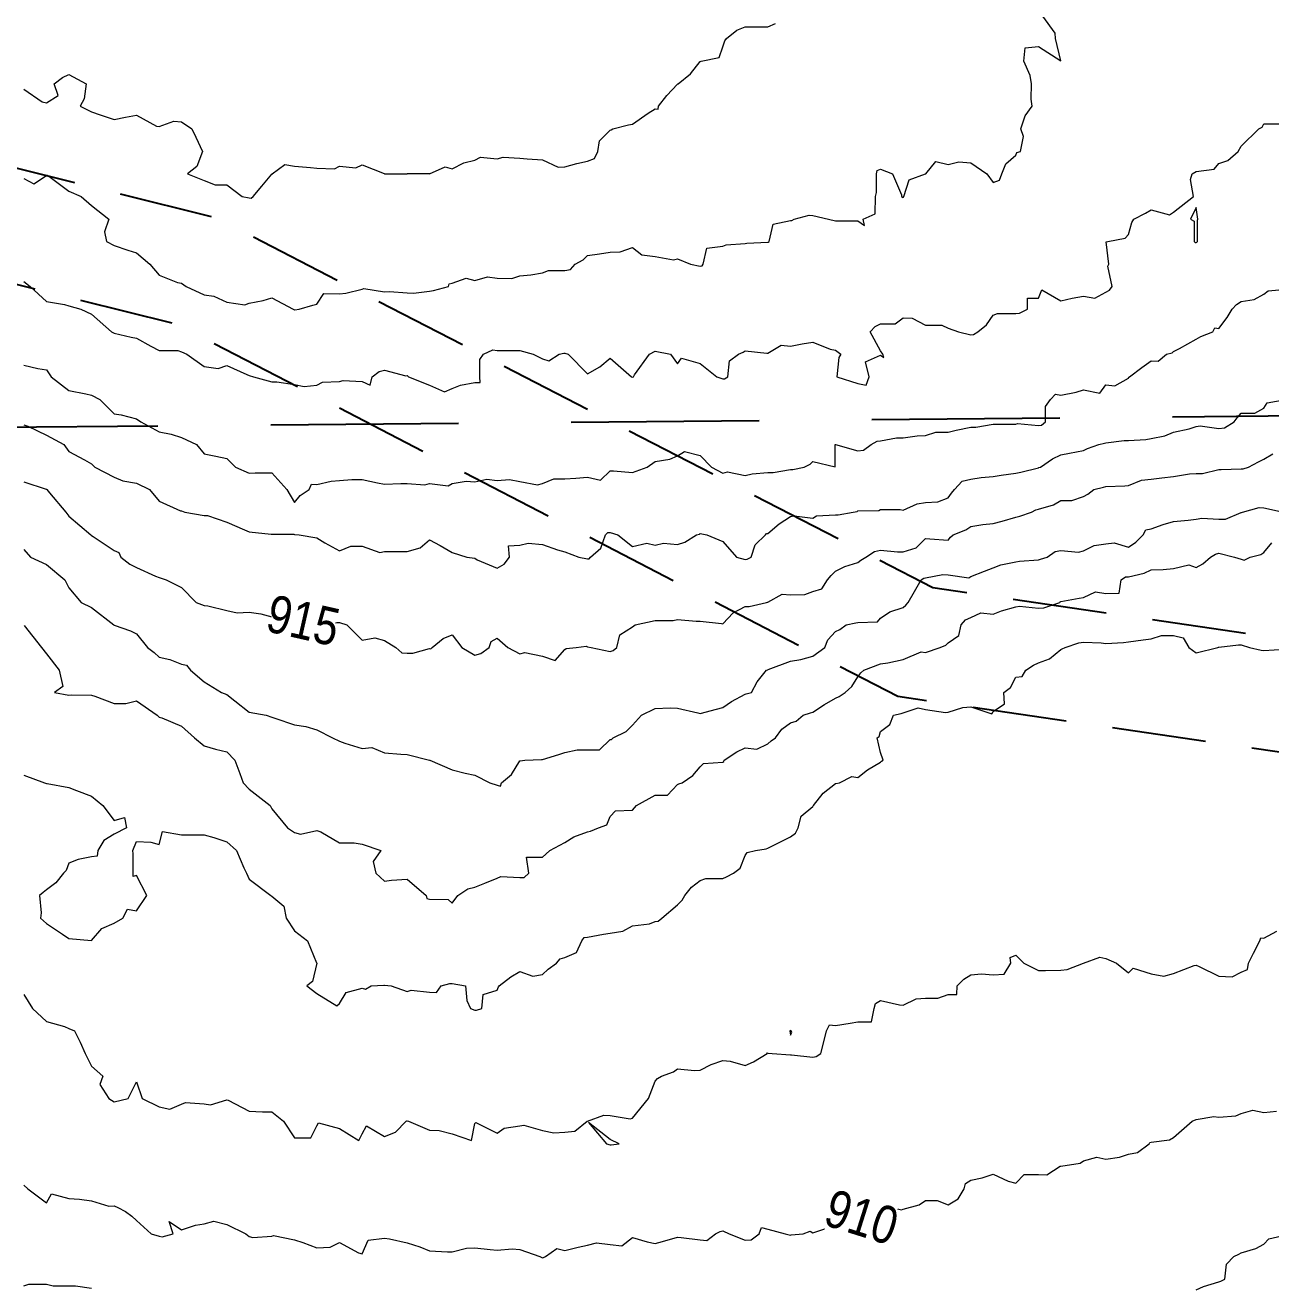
# Model space of a CAD drawing. Extents: x 537850 to 541798, y 6045627 to 6050132.
# Drawn here: x 539996.5 to 540162.2, y 6047081 to 6047248.8 of the extents above; entities that cross this region are included whole.
import ezdxf

# ---------------------------------------------------------------- set-up
doc = ezdxf.new("R2010")
doc.units = 0
doc.header["$LTSCALE"] = 5
for name, pattern in [('DASHED2', [9.525, 6.35, -3.175]), ('foc-ACCESSROAD', [3.75, 2.5, -1.25]), ('foc-LSD', [8, 5, -3])]:
    doc.linetypes.add(name, pattern=pattern)
doc.layers.add('Contour_Line_Intermediate', color=7, linetype='DASHED2', true_color=0xd9d9d9)
doc.layers.add('Contour_Line_Major', color=7, linetype='Continuous', true_color=0x6b6b6b)
doc.layers.add('F-AR', color=190, linetype='foc-ACCESSROAD')
doc.layers.add('L-SECTION-LSD', color=7, linetype='foc-LSD')
doc.styles.get("Standard").update_dxf_attribs({"font": 'ARIALN.TTF'})

msp = doc.modelspace()

# ---------------------------------------------------------------- linework, layer by layer
at = {"layer": 'Contour_Line_Intermediate', "linetype": 'Continuous', "lineweight": 13, "flags": 128}
for points, elevation in [([(539996.325, 6047228.411), (539997.646, 6047227.69), (539999.325, 6047228.81), (539999.476, 6047228.86), (540002.325, 6047226.723), (540003.962, 6047226.011), (540005.325, 6047224.788), (540007.623, 6047223.011), (540007.049, 6047221.288), (540007.304, 6047220.011), (540008.325, 6047219.501), (540010.169, 6047218.855), (540011.325, 6047218.525), (540013.096, 6047217.012), (540014.325, 6047215.549), (540016.754, 6047214.582), (540017.324, 6047214.479), (540017.934, 6047214.012), (540020.324, 6047212.944), (540021.592, 6047212.744), (540023.324, 6047211.935), (540025.72, 6047211.616), (540026.324, 6047211.839), (540028.172, 6047212.164), (540029.324, 6047212.526), (540032.183, 6047211.012), (540032.324, 6047210.945), (540032.387, 6047210.949), (540032.955, 6047211.012), (540034.797, 6047211.539), (540035.324, 6047211.689), (540036.239, 6047213.096), (540038.323, 6047213.068), (540039.172, 6047213.163), (540041.323, 6047213.7), (540041.562, 6047213.773), (540044.323, 6047213.319), (540044.964, 6047213.37), (540047.323, 6047213.208), (540048.186, 6047213.148), (540050.323, 6047213.415), (540050.822, 6047213.513), (540052.836, 6047214.012), (540052.928, 6047214.406), (540053.323, 6047214.495), (540055.188, 6047215.146), (540056.322, 6047214.829), (540058.028, 6047215.306), (540059.322, 6047215.141), (540061.238, 6047215.095), (540062.322, 6047215.444), (540063.766, 6047215.568), (540065.322, 6047215.861), (540066.151, 6047216.183), (540068.322, 6047216.183), (540069.052, 6047216.282), (540069.68, 6047217.012), (540070.753, 6047217.58), (540071.322, 6047218.148), (540072.937, 6047218.396), (540074.322, 6047218.609), (540075.675, 6047218.658), (540077.321, 6047219.228), (540078.553, 6047218.243), (540080.321, 6047218.022), (540082.77, 6047217.563), (540083.321, 6047217.728), (540085.042, 6047217.012), (540086.321, 6047216.731), (540086.564, 6047216.769), (540086.731, 6047217.012), (540087.216, 6047219.116), (540089.321, 6047219.417), (540089.778, 6047219.554), (540092.321, 6047219.732), (540092.537, 6047219.795), (540095.321, 6047219.928), (540095.388, 6047219.944), (540095.516, 6047220.011), (540096.026, 6047222.306), (540098.32, 6047222.816), (540098.531, 6047222.801), (540098.842, 6047223.011), (540100.82, 6047223.512), (540101.32, 6047223.472), (540103.407, 6047223.011), (540104.32, 6047222.75), (540104.564, 6047222.768), (540107.32, 6047222.768), (540108.186, 6047222.146), (540108.02, 6047223.011), (540109.627, 6047223.704), (540109.665, 6047226.011), (540109.79, 6047226.541), (540109.79, 6047229.011), (540109.863, 6047229.468), (540110.32, 6047229.658), (540111.913, 6047229.011), (540113.109, 6047226.222), (540113.109, 6047226.011), (540113.32, 6047225.877), (540113.397, 6047225.934), (540113.411, 6047226.011), (540114.122, 6047228.208), (540116.32, 6047229.005), (540116.325, 6047229.005), (540116.331, 6047229.011), (540117.681, 6047230.649), (540119.319, 6047230.244), (540120.736, 6047230.594), (540122.319, 6047230.496), (540124.485, 6047229.011), (540125.319, 6047227.859), (540126.157, 6047228.173), (540126.471, 6047229.011), (540126.973, 6047230.357), (540128.319, 6047231.48), (540128.464, 6047231.866), (540128.954, 6047232.011), (540129.348, 6047233.981), (540129.005, 6047235.011), (540129.584, 6047236.746), (540130.487, 6047238.011), (540130.364, 6047238.965), (540130.397, 6047241.01), (540130.213, 6047242.117), (540129.371, 6047244.01), (540129.566, 6047245.763), (540131.319, 6047245.958), (540134.293, 6047244.036), (540133.583, 6047247.01), (540133.579, 6047247.75), (540131.911, 6047250.01)], 918.956), ([(539996.325, 6047214.696), (539997.15, 6047214.012), (539999.325, 6047212.017), (540001.718, 6047211.619), (540002.325, 6047211.479), (540003.916, 6047211.012), (540005.325, 6047210.34), (540007.986, 6047208.012), (540008.325, 6047207.833), (540010.624, 6047207.312), (540011.325, 6047207.153), (540013.219, 6047206.118), (540014.325, 6047205.504), (540016.832, 6047205.504), (540017.324, 6047205.336), (540018.01, 6047205.012), (540020.324, 6047203.413), (540022.19, 6047203.147), (540023.324, 6047203.525), (540026.002, 6047202.335), (540026.324, 6047202.214), (540026.863, 6047202.012), (540029.324, 6047201.362), (540029.974, 6047201.362), (540032.324, 6047201.009), (540033.619, 6047200.717), (540035.324, 6047200.9), (540036.044, 6047201.291), (540038.323, 6047201.398), (540038.799, 6047201.537), (540041.323, 6047201.402), (540042.415, 6047200.92), (540042.687, 6047202.012), (540043.615, 6047202.72), (540044.323, 6047202.927), (540047.166, 6047202.169), (540047.323, 6047202.203), (540047.514, 6047202.012), (540050.323, 6047200.917), (540052.305, 6047200.031), (540053.323, 6047200.45), (540054.406, 6047200.929), (540056.322, 6047201.277), (540057.058, 6047201.277), (540056.998, 6047202.012), (540056.998, 6047204.336), (540057.481, 6047205.012), (540058.719, 6047205.615), (540059.322, 6047205.52), (540061.83, 6047205.504), (540062.322, 6047205.538), (540064.094, 6047205.012), (540065.322, 6047204.398), (540066.197, 6047204.137), (540067.57, 6047205.012), (540068.166, 6047205.168), (540068.322, 6047205.169), (540068.733, 6047205.012), (540071.322, 6047202.423), (540072.97, 6047203.364), (540074.322, 6047204.49), (540077.166, 6047202.012), (540077.321, 6047201.975), (540077.457, 6047202.012), (540077.593, 6047202.284), (540079.577, 6047205.012), (540080.321, 6047205.415), (540082.369, 6047205.012), (540083.321, 6047203.743), (540083.852, 6047204.482), (540086.321, 6047203.785), (540088.536, 6047202.012), (540089.321, 6047201.761), (540089.576, 6047201.757), (540089.985, 6047202.012), (540090.208, 6047204.125), (540091.403, 6047205.012), (540092.032, 6047205.301), (540092.321, 6047205.474), (540095.181, 6047205.152), (540095.321, 6047205.172), (540097.115, 6047206.217), (540098.32, 6047206.116), (540099.902, 6047206.43), (540101.32, 6047206.622), (540103.633, 6047205.699), (540104.32, 6047205.555), (540105.059, 6047205.012), (540104.751, 6047204.581), (540104.518, 6047202.012), (540107.32, 6047201.139), (540108.417, 6047200.915), (540108.799, 6047202.012), (540108.318, 6047204.014), (540110.32, 6047204.895), (540110.75, 6047204.582), (540110.643, 6047205.012), (540110.32, 6047205.461), (540108.924, 6047208.012), (540109.605, 6047208.727), (540110.32, 6047209.059), (540112.272, 6047209.059), (540113.32, 6047209.845), (540114.529, 6047209.802), (540116.32, 6047208.876), (540118.456, 6047208.876), (540119.319, 6047208.473), (540120.701, 6047208.012), (540122.319, 6047207.602), (540122.67, 6047207.661), (540123.256, 6047208.012), (540124.412, 6047208.919), (540125.319, 6047210.239), (540125.881, 6047210.45), (540128.319, 6047210.45), (540128.834, 6047210.497), (540129.864, 6047211.012), (540129.864, 6047212.467), (540131.319, 6047212.467), (540131.762, 6047213.569), (540134.319, 6047212.127), (540135.827, 6047212.504), (540137.319, 6047212.767), (540138.846, 6047212.484), (540140.318, 6047213.277), (540140.791, 6047213.54), (540141.145, 6047214.012), (540140.574, 6047216.756), (540140.678, 6047217.012), (540140.348, 6047219.982), (540140.556, 6047220.011), (540142.858, 6047220.472), (540143.318, 6047220.933), (540143.764, 6047222.566), (540144.011, 6047223.011), (540145.558, 6047223.771), (540146.318, 6047224.211), (540148.781, 6047223.549), (540149.318, 6047223.91), (540151.966, 6047226.011), (540151.588, 6047228.281), (540151.807, 6047229.011), (540152.318, 6047229.327), (540154.705, 6047229.623), (540155.318, 6047230.375), (540156.522, 6047230.806), (540157.924, 6047232.011), (540158.318, 6047232.682), (540160.646, 6047235.011), (540161.116, 6047235.212), (540161.317, 6047235.682), (540163.665, 6047235.663)], 917.956), ([(539996.325, 6047203.582), (539998.196, 6047203.141), (539999.325, 6047202.93), (539999.963, 6047202.012), (540002.325, 6047200.223), (540004.558, 6047199.78), (540005.325, 6047199.565), (540006.423, 6047199.012), (540008.325, 6047197.11), (540009.258, 6047196.946), (540011.325, 6047196.429), (540011.882, 6047196.013), (540014.325, 6047194.685), (540015.947, 6047194.39), (540017.324, 6047193.931), (540019.31, 6047193.013), (540020.324, 6047191.766), (540021.877, 6047191.46), (540023.324, 6047191.175), (540024.505, 6047190.013), (540026.324, 6047189.186), (540027.084, 6047189.253), (540029.324, 6047189.246), (540031.309, 6047187.013), (540032.324, 6047185.3), (540033.085, 6047186.252), (540034.281, 6047187.013), (540034.593, 6047187.743), (540035.324, 6047187.677), (540037.202, 6047188.134), (540038.323, 6047188.24), (540039.965, 6047188.372), (540041.323, 6047188.372), (540043.394, 6047187.942), (540044.323, 6047187.75), (540046.506, 6047187.83), (540047.323, 6047187.83), (540049.673, 6047187.663), (540050.323, 6047187.817), (540052.797, 6047187.539), (540053.323, 6047187.83), (540055.194, 6047188.142), (540056.322, 6047188.066), (540057.944, 6047188.391), (540059.322, 6047188.253), (540060.955, 6047188.381), (540062.322, 6047188.105), (540064.664, 6047187.671), (540065.322, 6047187.818), (540066.867, 6047188.468), (540068.322, 6047188.445), (540069.778, 6047188.557), (540071.322, 6047188.676), (540073.06, 6047188.274), (540074.322, 6047189.536), (540074.798, 6047189.536), (540077.321, 6047189.308), (540079.26, 6047190.013), (540080.321, 6047190.737), (540082.266, 6047191.068), (540083.321, 6047191.502), (540084.234, 6047192.1), (540086.321, 6047191.577), (540087.848, 6047190.013), (540089.321, 6047189.203), (540089.942, 6047189.391), (540092.321, 6047188.892), (540093.223, 6047189.111), (540095.321, 6047189.276), (540096.038, 6047189.295), (540098.32, 6047189.71), (540098.661, 6047189.673), (540100.179, 6047190.013), (540100.948, 6047190.385), (540101.32, 6047190.779), (540104.299, 6047190.034), (540104.302, 6047193.013), (540104.314, 6047193.019), (540104.32, 6047193.02), (540104.348, 6047193.013), (540107.32, 6047192.164), (540108.047, 6047192.285), (540109.074, 6047193.013), (540109.87, 6047193.463), (540110.32, 6047193.51), (540112.447, 6047193.885), (540113.32, 6047193.885), (540115.176, 6047194.156), (540116.32, 6047194.204), (540117.692, 6047194.641), (540119.319, 6047194.641), (540120.395, 6047194.937), (540122.319, 6047195.31), (540122.99, 6047195.341), (540125.319, 6047195.713), (540125.608, 6047195.723), (540128.319, 6047195.723), (540128.54, 6047195.792), (540131.319, 6047195.527), (540131.73, 6047195.601), (540132.265, 6047196.013), (540132.265, 6047198.066), (540132.945, 6047199.012), (540133.612, 6047199.719), (540134.319, 6047199.579), (540136.351, 6047199.98), (540137.319, 6047200.298), (540139.491, 6047199.84), (540140.318, 6047200.952), (540141.508, 6047200.823), (540143.318, 6047201.862), (540143.364, 6047201.967), (540143.45, 6047202.012), (540145.089, 6047203.242), (540146.318, 6047204.164), (540147.247, 6047204.083), (540148.375, 6047205.012), (540149.129, 6047205.201), (540149.318, 6047205.402), (540150.099, 6047205.793), (540152.318, 6047207.028), (540152.95, 6047207.38), (540154.53, 6047208.012), (540154.793, 6047208.537), (540155.318, 6047208.462), (540156.432, 6047209.898), (540157.1, 6047211.012), (540157.708, 6047211.621), (540158.318, 6047212.028), (540160.018, 6047212.311), (540161.317, 6047213.033), (540161.888, 6047213.441), (540164.317, 6047213.688)], 916.956), ([(539996.325, 6047195.655), (539996.874, 6047195.464), (539999.325, 6047194.281), (540001.624, 6047193.013), (540002.325, 6047192.091), (540004.38, 6047190.958), (540005.325, 6047190.426), (540005.755, 6047190.013), (540008.325, 6047188.672), (540009.517, 6047188.206), (540011.325, 6047187.871), (540013.055, 6047187.013), (540014.325, 6047185.469), (540017.155, 6047184.182), (540017.324, 6047184.182), (540017.747, 6047184.013), (540020.324, 6047183.587), (540020.781, 6047183.556), (540023.324, 6047182.689), (540025.681, 6047181.656), (540026.324, 6047181.413), (540029.246, 6047181.092), (540029.324, 6047181.073), (540032.264, 6047181.073), (540032.324, 6047181.043), (540032.968, 6047181.013), (540035.324, 6047180.62), (540036.378, 6047179.959), (540038.323, 6047178.883), (540039.845, 6047179.492), (540041.323, 6047179.492), (540043.703, 6047178.633), (540044.323, 6047178.806), (540046.53, 6047178.806), (540047.323, 6047178.806), (540049.039, 6047179.297), (540050.323, 6047180.323), (540051.736, 6047179.6), (540053.323, 6047178.659), (540055.26, 6047178.013), (540056.322, 6047177.92), (540056.635, 6047177.701), (540059.322, 6047176.561), (540060.221, 6047177.115), (540060.943, 6047178.013), (540060.798, 6047179.537), (540062.322, 6047179.634), (540063.451, 6047179.885), (540065.322, 6047179.729), (540067.348, 6047178.988), (540068.322, 6047178.755), (540070.175, 6047178.013), (540071.322, 6047177.815), (540071.53, 6047177.806), (540071.739, 6047178.013), (540073.086, 6047179.249), (540073.709, 6047181.013), (540074.016, 6047181.319), (540074.322, 6047181.302), (540075.343, 6047181.013), (540077.321, 6047179.46), (540079.202, 6047179.894), (540080.321, 6047179.614), (540081.441, 6047179.894), (540083.321, 6047179.723), (540084.291, 6047180.044), (540085.839, 6047181.013), (540086.222, 6047181.112), (540086.321, 6047181.162), (540087.227, 6047181.013), (540089.321, 6047180.116), (540091.152, 6047178.013), (540092.321, 6047177.723), (540092.572, 6047177.762), (540093.104, 6047178.013), (540093.658, 6047179.676), (540094.996, 6047181.013), (540095.16, 6047181.174), (540095.321, 6047181.184), (540096.845, 6047182.489), (540098.32, 6047183.432), (540098.808, 6047183.526), (540101.32, 6047183.24), (540101.815, 6047183.518), (540104.32, 6047183.665), (540104.668, 6047183.665), (540106.694, 6047184.013), (540107.204, 6047184.129), (540107.32, 6047184.178), (540110.105, 6047184.228), (540110.32, 6047184.391), (540112.942, 6047184.391), (540113.32, 6047184.273), (540115.203, 6047185.13), (540116.32, 6047185.313), (540117.938, 6047185.394), (540119.319, 6047185.947), (540119.776, 6047186.556), (540120.161, 6047187.013), (540121.18, 6047188.152), (540122.319, 6047188.427), (540123.698, 6047188.634), (540125.319, 6047188.757), (540126.372, 6047188.96), (540128.319, 6047189.196), (540129.01, 6047189.322), (540131.319, 6047189.918), (540131.39, 6047189.942), (540131.622, 6047190.013), (540133.205, 6047191.126), (540134.319, 6047191.651), (540135.466, 6047191.866), (540137.319, 6047192.213), (540137.867, 6047192.465), (540139.37, 6047193.013), (540140.135, 6047193.196), (540140.318, 6047193.224), (540142.759, 6047193.572), (540143.318, 6047193.555), (540145.635, 6047193.696), (540146.318, 6047193.809), (540148.161, 6047194.17), (540149.318, 6047194.672), (540151.393, 6047195.087), (540152.318, 6047195.396), (540152.832, 6047195.499), (540155.318, 6047195.143), (540156.099, 6047195.231), (540157.376, 6047196.013), (540157.775, 6047196.556), (540158.318, 6047197.205), (540160.125, 6047197.205), (540161.317, 6047197.867), (540161.775, 6047198.555), (540164.245, 6047199.012)], 915.956), ([(539996.325, 6047179.068), (539997.188, 6047178.013), (539999.325, 6047177.068), (540001.76, 6047175.014), (540002.325, 6047173.934), (540003.939, 6047172.014), (540005.325, 6047171.342), (540008.318, 6047169.014), (540008.325, 6047169.004), (540010.53, 6047168.219), (540011.325, 6047167.853), (540012.767, 6047166.014), (540013.654, 6047165.344), (540014.325, 6047164.719), (540015.745, 6047164.435), (540017.324, 6047163.785), (540017.973, 6047163.663), (540018.494, 6047163.014), (540020.324, 6047161.438), (540022.638, 6047160.014), (540023.324, 6047159.765), (540024.421, 6047158.917), (540026.324, 6047157.411), (540028.574, 6047157.014), (540029.324, 6047156.771), (540029.72, 6047156.619), (540032.324, 6047155.751), (540033.84, 6047155.498), (540035.324, 6047155.074), (540037.398, 6047154.015), (540038.323, 6047153.58), (540039.041, 6047153.297), (540041.323, 6047152.606), (540042.631, 6047152.707), (540044.323, 6047152.017), (540046.502, 6047151.836), (540047.323, 6047151.767), (540050.317, 6047151.02), (540050.323, 6047151.019), (540050.339, 6047151.015), (540053.323, 6047149.752), (540055.044, 6047149.293), (540056.322, 6047149.019), (540058.331, 6047148.015), (540059.322, 6047147.713), (540059.754, 6047147.583), (540059.897, 6047148.015), (540061.199, 6047149.138), (540062.322, 6047150.946), (540062.385, 6047150.952), (540063.01, 6047151.015), (540065.212, 6047151.125), (540065.322, 6047151.143), (540067.532, 6047151.805), (540068.322, 6047152.043), (540069.935, 6047152.402), (540071.322, 6047152.402), (540072.935, 6047152.402), (540074.322, 6047153.79), (540074.535, 6047153.801), (540074.743, 6047154.015), (540076.477, 6047154.859), (540077.321, 6047155.69), (540078.513, 6047157.014), (540080.321, 6047157.904), (540082.332, 6047158.003), (540083.321, 6047157.959), (540085.987, 6047157.349), (540086.321, 6047157.263), (540088.505, 6047157.83), (540089.321, 6047158.042), (540090.508, 6047158.827), (540092.321, 6047159.809), (540092.459, 6047159.876), (540093.171, 6047160.014), (540093.887, 6047161.448), (540095.139, 6047163.014), (540095.321, 6047163.064), (540095.39, 6047163.084), (540098.32, 6047164.2), (540099.72, 6047164.413), (540101.32, 6047164.874), (540102.903, 6047166.014), (540103.294, 6047167.04), (540104.32, 6047168.163), (540104.919, 6047168.415), (540105.764, 6047169.014), (540107.033, 6047169.301), (540107.32, 6047169.344), (540109.913, 6047169.42), (540110.32, 6047169.935), (540111.567, 6047170.766), (540113.32, 6047171.32), (540113.706, 6047171.628), (540114.009, 6047172.014), (540114.852, 6047173.481), (540115.732, 6047175.014), (540116.089, 6047175.244), (540116.32, 6047175.28), (540118.617, 6047175.716), (540119.319, 6047175.702), (540122.059, 6047175.274), (540122.319, 6047175.461), (540124.141, 6047176.192), (540125.319, 6047176.635), (540126.311, 6047177.022), (540128.319, 6047177.429), (540128.819, 6047177.513), (540131.319, 6047177.667), (540131.586, 6047177.746), (540132.5, 6047178.013), (540133.547, 6047178.785), (540134.319, 6047178.93), (540136.648, 6047178.684), (540137.319, 6047178.891), (540138.747, 6047179.585), (540140.318, 6047179.799), (540141.405, 6047179.927), (540143.318, 6047179.36), (540144.31, 6047180.021), (540145.259, 6047181.013), (540145.643, 6047181.689), (540146.318, 6047181.824), (540147.939, 6047182.392), (540149.318, 6047182.766), (540151.253, 6047182.948), (540152.318, 6047183.077), (540153.09, 6047183.241), (540155.318, 6047183.085), (540156.238, 6047183.093), (540158.318, 6047183.983), (540158.34, 6047183.99), (540158.467, 6047184.013), (540160.707, 6047184.624), (540161.317, 6047184.603), (540163.953, 6047184.013)], 913.956), ([(539996.387, 6047168.953), (539998.689, 6047166.014), (539999.325, 6047165.197), (540001.023, 6047163.014), (540001.508, 6047160.832), (540000.418, 6047160.014), (540002.325, 6047159.674), (540002.63, 6047159.709), (540005.325, 6047159.696), (540005.792, 6047159.547), (540008.325, 6047158.575), (540009.886, 6047158.575), (540011.325, 6047158.937), (540014.079, 6047157.014), (540014.325, 6047156.763), (540014.691, 6047156.648), (540017.324, 6047155.57), (540019.016, 6047154.015), (540020.324, 6047152.936), (540021.834, 6047152.505), (540023.324, 6047152.125), (540024.414, 6047151.015), (540025.068, 6047149.271), (540025.505, 6047148.015), (540026.324, 6047147.158), (540029.098, 6047145.015), (540029.324, 6047144.55), (540031.421, 6047142.015), (540032.324, 6047141.413), (540033.144, 6047141.195), (540035.324, 6047141.679), (540035.839, 6047141.5), (540038.323, 6047140.055), (540040.284, 6047140.055), (540041.323, 6047139.871), (540043.811, 6047139.015), (540042.801, 6047137.538), (540043.156, 6047136.015), (540044.323, 6047134.94), (540045.264, 6047135.075), (540047.323, 6047135.213), (540049.848, 6047133.016), (540049.937, 6047132.63), (540050.323, 6047132.541), (540052.801, 6047132.494), (540053.323, 6047132.028), (540054.091, 6047133.016), (540055.397, 6047133.941), (540056.322, 6047134.15), (540057.66, 6047134.678), (540059.322, 6047135.336), (540059.773, 6047135.565), (540062.322, 6047135.429), (540062.889, 6047135.449), (540063.504, 6047136.015), (540063.201, 6047138.136), (540065.322, 6047138.136), (540065.79, 6047138.548), (540066.321, 6047139.015), (540067.63, 6047139.707), (540068.322, 6047140.072), (540069.5, 6047140.837), (540071.322, 6047141.521), (540071.746, 6047141.591), (540072.805, 6047142.015), (540073.887, 6047142.45), (540074.322, 6047143.555), (540075.033, 6047144.304), (540077.321, 6047144.384), (540077.84, 6047145.015), (540080.321, 6047146.362), (540081.974, 6047146.362), (540083.321, 6047147.788), (540083.468, 6047147.868), (540083.941, 6047148.015), (540085.349, 6047148.987), (540086.321, 6047150.128), (540086.764, 6047150.571), (540089.321, 6047150.768), (540089.486, 6047150.849), (540089.495, 6047151.015), (540091.201, 6047152.134), (540092.321, 6047152.683), (540093.849, 6047152.487), (540095.321, 6047153.217), (540095.745, 6047153.59), (540096.355, 6047154.015), (540097.174, 6047155.161), (540098.32, 6047155.98), (540099.105, 6047156.23), (540100.031, 6047157.014), (540100.993, 6047157.342), (540101.32, 6047157.432), (540102.885, 6047158.45), (540104.32, 6047159.296), (540104.831, 6047159.503), (540105.619, 6047160.014), (540106.497, 6047160.837), (540107.32, 6047162.14), (540107.677, 6047162.657), (540108.105, 6047163.014), (540110.32, 6047163.86), (540111.275, 6047163.969), (540113.32, 6047164.429), (540115.739, 6047165.433), (540116.32, 6047165.367), (540118.262, 6047166.014), (540118.994, 6047166.34), (540119.319, 6047166.646), (540120.727, 6047167.606), (540121.054, 6047169.014), (540121.621, 6047169.712), (540122.319, 6047170.026), (540123.686, 6047170.647), (540125.319, 6047170.454), (540126.438, 6047170.895), (540128.319, 6047171.418), (540128.83, 6047171.503), (540131.319, 6047171.238), (540132.052, 6047171.28), (540134.188, 6047172.014), (540134.242, 6047172.09), (540134.319, 6047172.152), (540136.771, 6047172.561), (540137.319, 6047172.652), (540138.927, 6047173.406), (540140.318, 6047173.182), (540142.067, 6047173.265), (540142.343, 6047175.014), (540142.916, 6047175.416), (540143.318, 6047175.434), (540145.42, 6047175.911), (540146.318, 6047176.359), (540147.925, 6047176.407), (540149.318, 6047176.509), (540151.34, 6047177.036), (540152.318, 6047176.667), (540153.193, 6047177.138), (540154.242, 6047178.013), (540154.881, 6047178.451), (540155.318, 6047178.573), (540157.414, 6047178.013), (540158.318, 6047177.772), (540158.694, 6047177.637), (540159.524, 6047178.013), (540160.927, 6047178.403), (540161.317, 6047178.654), (540162.403, 6047179.928)], 912.956), ([(539996.325, 6047149.038), (539999.054, 6047148.015), (539999.325, 6047147.947), (539999.416, 6047147.924), (540002.325, 6047147.395), (540003.331, 6047147.009), (540005.325, 6047146.244), (540006.827, 6047145.015), (540008.325, 6047143.004), (540009.734, 6047143.425), (540009.983, 6047142.015), (540008.325, 6047141.186), (540006.989, 6047140.351), (540006.154, 6047139.015), (540006.061, 6047138.279), (540005.325, 6047138.187), (540003.533, 6047137.808), (540002.325, 6047137.343), (540001.968, 6047136.373), (540001.61, 6047136.015), (540000.6, 6047134.74), (539999.325, 6047133.78), (539998.907, 6047133.434), (539998.401, 6047133.016), (539998.608, 6047130.732), (539998.529, 6047130.016), (539999.325, 6047129.325), (540001.447, 6047127.894), (540002.325, 6047127.332), (540005.307, 6047127.034), (540005.325, 6047127.033), (540006.681, 6047128.66), (540008.325, 6047129.356), (540009.493, 6047130.016), (540010.103, 6047131.237), (540011.325, 6047130.993), (540012.677, 6047133.016), (540011.325, 6047135.694), (540010.888, 6047135.579), (540010.87, 6047136.015), (540010.87, 6047138.561), (540010.805, 6047139.015), (540011.325, 6047140.227), (540013.201, 6047140.139), (540014.325, 6047139.818), (540014.787, 6047141.553), (540017.324, 6047141.112), (540018.225, 6047141.115), (540020.324, 6047141.123), (540021.607, 6047140.732), (540023.324, 6047140.16), (540024.632, 6047139.015), (540025.613, 6047136.726), (540025.953, 6047136.015), (540026.324, 6047135.198), (540029.209, 6047133.016), (540029.27, 6047132.962), (540029.324, 6047132.946), (540030.911, 6047131.603), (540031.228, 6047130.016), (540032.324, 6047128.355), (540034.09, 6047127.016), (540035.267, 6047124.072), (540035.297, 6047124.016), (540034.74, 6047121.6), (540033.989, 6047121.016), (540035.324, 6047119.992), (540037.994, 6047118.346), (540038.323, 6047118.661), (540039.203, 6047120.137), (540041.323, 6047120.697), (540041.78, 6047120.559), (540042.549, 6047121.016), (540044.214, 6047121.126), (540044.323, 6047121.099), (540045.198, 6047121.016), (540047.323, 6047120.265), (540047.878, 6047120.461), (540050.323, 6047120.179), (540051.215, 6047120.124), (540051.846, 6047121.016), (540053.014, 6047121.325), (540053.323, 6047121.309), (540055.08, 6047121.016), (540055.26, 6047119.078), (540055.772, 6047118.016), (540056.322, 6047117.802), (540056.537, 6047117.802), (540057.287, 6047118.016), (540057.46, 6047119.879), (540059.322, 6047120.432), (540059.473, 6047120.865), (540059.579, 6047121.016), (540061.132, 6047122.206), (540062.322, 6047122.928), (540064.033, 6047122.306), (540065.322, 6047122.521), (540066.084, 6047123.254), (540067.198, 6047124.016), (540067.71, 6047124.628), (540068.322, 6047124.784), (540069.885, 6047125.453), (540070.554, 6047127.016), (540070.882, 6047127.455), (540071.322, 6047127.494), (540073.462, 6047127.875), (540074.322, 6047128.028), (540076.051, 6047128.286), (540077.321, 6047128.995), (540079.573, 6047129.267), (540080.321, 6047129.572), (540080.732, 6047129.605), (540081.229, 6047130.016), (540083.321, 6047131.809), (540083.939, 6047132.398), (540084.294, 6047133.016), (540085.187, 6047134.15), (540086.321, 6047135.033), (540087.052, 6047135.284), (540089.321, 6047135.284), (540089.81, 6047135.526), (540090.759, 6047136.015), (540091.653, 6047136.683), (540092.321, 6047138.345), (540092.589, 6047138.747), (540093.663, 6047139.015), (540095.113, 6047139.222), (540095.321, 6047139.347), (540097.099, 6047140.237), (540098.32, 6047140.847), (540098.995, 6047141.341), (540099.351, 6047142.015), (540099.74, 6047143.596), (540101.32, 6047144.881), (540101.359, 6047144.976), (540101.39, 6047145.015), (540102.692, 6047146.643), (540104.32, 6047147.945), (540104.385, 6047147.95), (540104.842, 6047148.015), (540106.495, 6047148.84), (540107.32, 6047148.722), (540108.579, 6047149.756), (540110.32, 6047150.79), (540110.44, 6047150.895), (540110.679, 6047151.015), (540110.32, 6047152.07), (540109.877, 6047154.015), (540110.15, 6047154.184), (540110.32, 6047154.841), (540111.562, 6047155.772), (540112.06, 6047157.014), (540113.08, 6047157.255), (540113.32, 6047157.342), (540115.338, 6047157.996), (540116.32, 6047157.775), (540118.961, 6047157.373), (540119.319, 6047157.416), (540121.285, 6047158.049), (540122.319, 6047158.116), (540125.149, 6047157.185), (540125.319, 6047157.495), (540126.818, 6047158.516), (540126.741, 6047160.014), (540127.635, 6047160.698), (540128.319, 6047162.066), (540129.181, 6047162.152), (540129.674, 6047163.014), (540130.679, 6047163.654), (540131.319, 6047163.974), (540132.811, 6047164.522), (540134.319, 6047165.763), (540134.493, 6047165.84), (540134.884, 6047166.014), (540136.698, 6047166.635), (540137.319, 6047166.725), (540139.699, 6047166.633), (540140.318, 6047166.538), (540142.644, 6047166.688), (540143.318, 6047166.781), (540145.282, 6047167.051), (540146.318, 6047167.193), (540147.71, 6047167.622), (540149.318, 6047167.627), (540150.594, 6047167.29), (540151.356, 6047166.014), (540152.318, 6047165.327), (540155.202, 6047166.014), (540155.276, 6047166.055), (540155.318, 6047166.067), (540157.955, 6047166.377), (540158.318, 6047166.371), (540159.427, 6047166.014), (540160.974, 6047165.67), (540161.317, 6047165.636), (540164.09, 6047165.787)], 911.956), ([(539996.325, 6047119.876), (539997.458, 6047118.016), (539999.325, 6047116.283), (540001.752, 6047115.589), (540002.325, 6047115.354), (540003.06, 6047115.016), (540003.836, 6047113.506), (540004.493, 6047112.017), (540005.325, 6047110.346), (540006.823, 6047109.017), (540006.448, 6047107.893), (540007.642, 6047106.017), (540008.325, 6047105.613), (540010.201, 6047106.017), (540011.325, 6047108.266), (540012.061, 6047106.017), (540014.325, 6047104.933), (540015.742, 6047104.599), (540017.324, 6047105.302), (540017.824, 6047105.518), (540020.324, 6047105.336), (540021.167, 6047105.174), (540023.324, 6047105.847), (540023.525, 6047105.816), (540026.324, 6047104.345), (540028.066, 6047104.275), (540029.324, 6047104.24), (540030.855, 6047103.017), (540032.324, 6047100.814), (540034.527, 6047100.814), (540035.324, 6047102.408), (540035.532, 6047102.808), (540038.323, 6047102.054), (540040.89, 6047100.45), (540041.323, 6047101.316), (540041.937, 6047102.403), (540044.323, 6047100.963), (540045.761, 6047101.579), (540047.2, 6047103.017), (540047.274, 6047103.066), (540047.323, 6047103.059), (540047.527, 6047103.017), (540050.323, 6047101.819), (540051.576, 6047101.763), (540053.323, 6047101.315), (540055.875, 6047100.464), (540056.322, 6047102.705), (540056.478, 6047102.861), (540059.322, 6047101.438), (540060.237, 6047102.103), (540062.322, 6047102.418), (540062.836, 6047102.503), (540065.322, 6047101.757), (540066.849, 6047101.49), (540068.322, 6047101.537), (540069.637, 6047101.702), (540071.283, 6047103.017), (540071.31, 6047103.029), (540071.322, 6047103.031), (540073.513, 6047103.825), (540074.322, 6047103.775), (540077.017, 6047103.321), (540077.321, 6047103.404), (540079.425, 6047106.017), (540080.321, 6047108.348), (540080.655, 6047108.683), (540081.157, 6047109.017), (540082.777, 6047109.561), (540083.321, 6047109.989), (540085.587, 6047109.751), (540086.321, 6047109.791), (540087.776, 6047110.562), (540089.321, 6047111.104), (540090.331, 6047111.007), (540092.321, 6047110.423), (540093.415, 6047110.923), (540095.228, 6047112.017), (540095.209, 6047112.128), (540095.321, 6047112.086), (540095.879, 6047112.017), (540098.32, 6047111.828), (540098.481, 6047111.856), (540101.32, 6047111.53), (540101.734, 6047111.603), (540102.363, 6047112.017), (540102.755, 6047113.582), (540103.113, 6047115.016), (540103.516, 6047115.821), (540104.32, 6047115.759), (540106.276, 6047116.06), (540107.32, 6047116.221), (540109.125, 6047116.212), (540109.454, 6047118.016), (540109.668, 6047118.669), (540110.32, 6047119.058), (540112.832, 6047118.504), (540113.32, 6047118.444), (540115.044, 6047119.292), (540116.32, 6047119.376), (540117.96, 6047119.376), (540119.319, 6047119.867), (540120.469, 6047119.867), (540120.514, 6047121.016), (540121.416, 6047121.919), (540122.319, 6047122.461), (540123.737, 6047122.598), (540125.319, 6047122.462), (540126.754, 6047122.581), (540127.651, 6047124.016), (540127.555, 6047124.78), (540128.319, 6047125.086), (540129.389, 6047124.016), (540131.319, 6047123.051), (540132.263, 6047123.072), (540134.319, 6047123.119), (540135.134, 6047123.2), (540137.309, 6047124.016), (540137.312, 6047124.023), (540137.319, 6047124.021), (540139.493, 6047124.841), (540140.318, 6047124.647), (540141.739, 6047124.016), (540143.318, 6047122.752), (540143.95, 6047123.384), (540146.318, 6047122.595), (540148.017, 6047122.317), (540149.318, 6047122.648), (540152.039, 6047123.737), (540152.318, 6047123.777), (540152.737, 6047123.597), (540155.318, 6047122.307), (540157.111, 6047122.223), (540158.318, 6047122.857), (540159.145, 6047123.188), (540159.283, 6047124.016), (540159.961, 6047125.372), (540160.783, 6047127.016), (540160.932, 6047127.401), (540161.317, 6047127.36), (540163.057, 6047128.276)], 910.956), ([(540152.318, 6047080.597), (540153.304, 6047081.032), (540155.318, 6047081.634), (540155.617, 6047081.719), (540156.142, 6047082.018), (540156.352, 6047083.984), (540157.315, 6047085.018), (540158, 6047085.335), (540158.318, 6047085.52), (540160.269, 6047086.067), (540161.317, 6047086.668), (540161.972, 6047087.363), (540164.317, 6047087.902)], 908.956), ([(539996.325, 6047081.112), (539996.984, 6047081.36), (539999.325, 6047081.36), (540000.232, 6047081.112), (540002.325, 6047081.112), (540003.216, 6047081.128), (540005.325, 6047080.815)], 908.956)]:
    msp.add_lwpolyline(points, dxfattribs=dict(at, elevation=elevation))
for points, elevation in [([(540152.487, 6047222.842), (540152.538, 6047223.011), (540152.318, 6047224.54), (540151.585, 6047223.011), (540152.043, 6047222.737), (540152.043, 6047220.011), (540152.196, 6047219.889), (540152.318, 6047219.907), (540152.413, 6047219.916), (540152.487, 6047220.011), (540152.487, 6047222.842)], 917.956), ([(540098.32, 6047115.067), (540098.299, 6047115.038), (540098.251, 6047115.016), (540098.32, 6047114.459), (540098.509, 6047114.828), (540098.433, 6047115.016), (540098.32, 6047115.067)], 910.956), ([(540074.477, 6047099.862), (540075.557, 6047100.017), (540074.322, 6047100.585), (540071.478, 6047102.861), (540073.849, 6047100.017), (540074.322, 6047099.888), (540074.477, 6047099.862)], 910.956)]:
    msp.add_lwpolyline(points, close=True, dxfattribs=dict(at, elevation=elevation))
at = {"layer": 'Contour_Line_Major', "linetype": 'Continuous', "lineweight": 15, "flags": 128}
for points, elevation in [([(539996.325, 6047240.277), (539998.75, 6047238.586), (539999.325, 6047238.468), (540000.902, 6047239.433), (540000.364, 6047241.01), (540001.484, 6047241.851), (540002.325, 6047242.249), (540004.638, 6047241.01), (540004.334, 6047239.001), (540003.801, 6047238.011), (540005.325, 6047237.285), (540006.486, 6047236.85), (540008.325, 6047236.237), (540009.857, 6047236.543), (540011.325, 6047236.836), (540013.982, 6047235.353), (540014.325, 6047235.295), (540016.3, 6047236.035), (540017.324, 6047235.95), (540018.674, 6047235.011), (540019.208, 6047233.895), (540020.11, 6047232.011), (540019.323, 6047230.012), (540018.117, 6047229.011), (540020.324, 6047228.114), (540021.781, 6047227.554), (540023.324, 6047227.554), (540025.381, 6047226.011), (540026.324, 6047225.81), (540026.566, 6047225.769), (540026.848, 6047226.011), (540027.974, 6047227.361), (540029.324, 6047228.979), (540029.381, 6047228.954), (540029.381, 6047229.011), (540031.052, 6047230.282), (540032.324, 6047230.021), (540034.46, 6047229.874), (540035.324, 6047229.763), (540037.648, 6047229.686), (540038.323, 6047230.033), (540040.522, 6047229.812), (540041.323, 6047230.216), (540044.29, 6047229.044), (540044.323, 6047229.025), (540047.309, 6047229.025), (540047.323, 6047229.043), (540050.291, 6047229.043), (540050.323, 6047229.036), (540052.366, 6047229.967), (540053.323, 6047229.68), (540054.864, 6047230.469), (540056.322, 6047230.84), (540057.098, 6047231.235), (540059.322, 6047231.011), (540060.105, 6047231.229), (540062.322, 6047231.096), (540063.311, 6047231.022), (540065.322, 6047230.873), (540067.439, 6047229.894), (540068.322, 6047229.939), (540069.927, 6047230.406), (540071.322, 6047230.69), (540072.261, 6047231.072), (540072.714, 6047232.011), (540072.915, 6047233.418), (540074.322, 6047234.825), (540074.457, 6047234.875), (540074.698, 6047235.011), (540076.803, 6047235.529), (540077.321, 6047235.619), (540079.389, 6047237.078), (540080.321, 6047237.652), (540080.71, 6047237.622), (540080.787, 6047238.011), (540081.882, 6047239.45), (540083.321, 6047240.955), (540083.361, 6047240.97), (540083.388, 6047241.01), (540085.031, 6047242.301), (540086.321, 6047243.974), (540086.358, 6047243.974), (540086.449, 6047244.01), (540088.842, 6047244.489), (540089.321, 6047245.925), (540089.606, 6047246.725), (540089.829, 6047247.01), (540091.202, 6047248.129), (540092.321, 6047248.59), (540093.741, 6047248.59), (540095.321, 6047248.59), (540096.339, 6047248.992)], 919.956), ([(539996.325, 6047188.046), (539999.275, 6047187.063), (539999.325, 6047187.059), (539999.397, 6047187.013), (539999.759, 6047186.58), (540001.92, 6047184.013), (540002.325, 6047183.49), (540005.25, 6047181.013), (540005.325, 6047180.909), (540005.559, 6047180.78), (540008.325, 6047178.935), (540008.975, 6047178.664), (540009.246, 6047178.013), (540010.41, 6047177.099), (540011.325, 6047176.648), (540013.851, 6047175.487), (540014.325, 6047175.317), (540015.26, 6047175.014), (540017.324, 6047173.982), (540019.272, 6047172.014), (540020.324, 6047171.589), (540020.786, 6047171.552), (540023.324, 6047170.959), (540024.699, 6047170.639), (540026.324, 6047170.712), (540027.846, 6047170.491), (540029.324, 6047170.083), (540031.507, 6047169.831), (540032.324, 6047169.868), (540035.101, 6047169.237), (540035.324, 6047169.203), (540037.991, 6047169.346), (540038.323, 6047169.347), (540039.324, 6047169.014), (540041.323, 6047166.975), (540043.03, 6047167.307), (540044.323, 6047166.946), (540045.837, 6047166.014), (540046.63, 6047165.321), (540047.323, 6047165.271), (540048.066, 6047165.271), (540050.323, 6047165.887), (540050.473, 6047165.864), (540050.646, 6047166.014), (540052.129, 6047167.208), (540053.323, 6047167.723), (540054.609, 6047166.014), (540056.322, 6047164.986), (540057.134, 6047165.203), (540058.25, 6047166.014), (540058.526, 6047166.81), (540059.322, 6047167.28), (540060.71, 6047166.014), (540062.322, 6047165.183), (540062.987, 6047165.349), (540065.322, 6047164.858), (540067.035, 6047164.301), (540068.322, 6047165.765), (540068.471, 6047165.865), (540069.813, 6047166.014), (540071.153, 6047166.182), (540071.322, 6047166.109), (540071.825, 6047166.014), (540074.322, 6047165.479), (540074.733, 6047165.603), (540075.234, 6047166.014), (540075.638, 6047167.697), (540077.321, 6047168.748), (540077.655, 6047169.014), (540080.321, 6047169.62), (540082.715, 6047169.62), (540083.321, 6047169.754), (540085.795, 6047169.54), (540086.321, 6047169.523), (540089.144, 6047169.191), (540089.321, 6047169.18), (540090.723, 6047170.612), (540092.321, 6047171.475), (540092.859, 6047171.475), (540095.147, 6047172.014), (540095.287, 6047172.047), (540095.321, 6047172.057), (540097.213, 6047173.121), (540098.32, 6047173.039), (540100.266, 6047173.068), (540101.32, 6047173.458), (540102.517, 6047173.817), (540103.265, 6047175.014), (540103.747, 6047175.587), (540104.32, 6047176.18), (540105.556, 6047176.778), (540107.32, 6047177.314), (540107.699, 6047177.635), (540108.382, 6047178.013), (540109.537, 6047178.797), (540110.32, 6047178.97), (540112.568, 6047178.765), (540113.32, 6047178.73), (540115.058, 6047179.275), (540116.32, 6047180.499), (540116.874, 6047180.459), (540119.319, 6047180.285), (540119.638, 6047180.695), (540119.999, 6047181.013), (540121.649, 6047181.683), (540122.319, 6047182.103), (540123.943, 6047182.389), (540125.319, 6047182.524), (540126.526, 6047182.806), (540128.319, 6047183.363), (540128.84, 6047183.492), (540130.414, 6047184.013), (540131.007, 6047184.325), (540131.319, 6047184.407), (540133.336, 6047184.996), (540134.319, 6047185.55), (540135.782, 6047185.55), (540137.319, 6047186.098), (540137.919, 6047186.413), (540138.691, 6047187.013), (540139.968, 6047187.364), (540140.318, 6047187.435), (540142.827, 6047187.505), (540143.318, 6047187.564), (540145.037, 6047188.294), (540146.318, 6047188.413), (540147.762, 6047188.569), (540149.318, 6047188.779), (540151.437, 6047189.132), (540152.318, 6047189.179), (540153.174, 6047189.156), (540155.318, 6047189.674), (540155.635, 6047189.695), (540158.318, 6047189.783), (540158.555, 6047189.775), (540159.302, 6047190.013), (540160.617, 6047190.713), (540161.317, 6047191.087), (540162.543, 6047191.787)], 914.956), ([(539996.325, 6047094.498), (539996.866, 6047094.017), (539999.325, 6047092.173), (539999.996, 6047093.347), (540002.325, 6047092.726), (540003.709, 6047092.634), (540005.325, 6047092.432), (540007.631, 6047091.711), (540008.325, 6047091.78), (540008.833, 6047091.526), (540009.85, 6047091.018), (540010.71, 6047090.403), (540011.325, 6047089.789), (540013.281, 6047088.018), (540014.325, 6047087.725), (540014.72, 6047087.623), (540016.214, 6047088.018), (540015.657, 6047089.685), (540017.324, 6047088.573), (540019.159, 6047089.183), (540020.324, 6047089.349), (540021.622, 6047089.72), (540023.324, 6047089.294), (540025.877, 6047088.018), (540026.324, 6047087.671), (540026.774, 6047087.568), (540029.324, 6047087.742), (540029.527, 6047087.815), (540032.324, 6047087.231), (540033.469, 6047086.872), (540035.324, 6047086.171), (540037.09, 6047086.251), (540038.323, 6047086.877), (540040.834, 6047085.507), (540041.323, 6047085.394), (540042.148, 6047087.192), (540044.323, 6047087.474), (540044.974, 6047087.367), (540047.323, 6047086.833), (540049.024, 6047086.317), (540050.323, 6047085.755), (540052.697, 6047085.644), (540053.323, 6047085.631), (540055.227, 6047086.114), (540056.322, 6047086.172), (540058.388, 6047085.952), (540059.322, 6047085.852), (540061.289, 6047086.051), (540062.322, 6047085.949), (540064.99, 6047085.018), (540065.322, 6047084.828), (540065.453, 6047084.887), (540065.744, 6047085.018), (540067.256, 6047086.084), (540068.322, 6047085.807), (540070.1, 6047086.24), (540071.322, 6047086.537), (540072.512, 6047086.827), (540074.322, 6047086.637), (540075.916, 6047086.423), (540077.321, 6047087.552), (540079.283, 6047086.98), (540080.321, 6047086.768), (540081.304, 6047087.035), (540083.321, 6047087.584), (540083.779, 6047087.56), (540086.321, 6047087.251), (540087.199, 6047087.14), (540088.347, 6047088.018), (540088.996, 6047088.342), (540089.321, 6047088.435), (540090.172, 6047088.018), (540092.321, 6047087.195), (540093.1, 6047087.238), (540094.166, 6047088.018), (540094.481, 6047088.858), (540095.321, 6047088.634), (540097.629, 6047088.018), (540098.32, 6047087.872), (540098.448, 6047087.89), (540100.04, 6047088.018), (540100.953, 6047088.385), (540101.32, 6047088.189), (540103.441, 6047088.897), (540104.32, 6047089.58), (540105.315, 6047090.023), (540107.32, 6047090.387), (540108.241, 6047090.097), (540108.048, 6047091.018), (540109.358, 6047091.979), (540110.32, 6047091.921), (540113.116, 6047091.222), (540113.32, 6047091.324), (540115.448, 6047091.889), (540116.32, 6047092.489), (540117.849, 6047092.489), (540119.319, 6047091.9), (540120.643, 6047092.694), (540121.437, 6047094.017), (540121.608, 6047094.729), (540122.319, 6047095.158), (540123.842, 6047095.495), (540125.319, 6047095.953), (540127.297, 6047095.039), (540128.319, 6047094.778), (540129.426, 6047095.91), (540131.319, 6047095.91), (540132.437, 6047095.899), (540134.204, 6047097.017), (540134.29, 6047097.046), (540134.319, 6047097.052), (540136.897, 6047097.439), (540137.319, 6047097.763), (540139.09, 6047098.245), (540140.318, 6047097.985), (540142.097, 6047098.239), (540143.318, 6047098.646), (540144.494, 6047098.842), (540146.062, 6047100.017), (540146.141, 6047100.195), (540146.318, 6047100.227), (540148.781, 6047100.554), (540149.318, 6047100.854), (540151.79, 6047103.017), (540152.318, 6047103.232), (540154.689, 6047103.645), (540155.318, 6047103.542), (540157.615, 6047103.72), (540158.318, 6047104.042), (540159.861, 6047104.474), (540161.317, 6047104.171), (540162.99, 6047104.344)], 909.956)]:
    msp.add_lwpolyline(points, dxfattribs=dict(at, elevation=elevation))
at = {"layer": 'F-AR', "flags": 128}
for points in [[(540687.615, 6046699.301), (540666.728, 6046758.301), (540649.992, 6046882.627), (540637.828, 6046903.799), (540596.613, 6046935.707), (540550.24, 6047018.582), (540494.198, 6047092.24), (540482.261, 6047133.987), (540456.995, 6047158.606, 0.0116076), (540456.741, 6047158.843), (540450.735, 6047164.175, 0.0245364), (540450.162, 6047164.635), (540438.068, 6047173.414, 0.0546261), (540436.649, 6047174.224), (540425.158, 6047179.213, 0.0302936), (540424.306, 6047179.523), (540404.318, 6047185.455), (540392.121, 6047190.259), (540364.741, 6047182.769), (540334.717, 6047173.874), (540334.717, 6047173.874), (540334.717, 6047173.874), (540321.502, 6047170.747), (540297.339, 6047160.785), (540278.577, 6047154.978), (540258.87, 6047153.303), (540237.742, 6047156.385), (540117.263, 6047173.961), (540021.905, 6047223.161), (539965.378, 6047237.17), (539910.273, 6047276.122), (539880.405, 6047307.109), (539832.962, 6047373.092), (539796.611, 6047391.544), (539788.075, 6047400.93)], [(540671.757, 6046699.17), (540652.077, 6046754.762), (540635.526, 6046877.71), (540626.305, 6046893.759), (540585.021, 6046925.722), (540537.671, 6047010.342), (540480.559, 6047085.406), (540468.942, 6047126.031), (540446.657, 6047147.747), (540441.057, 6047152.719), (540429.925, 6047160.799), (540419.605, 6047165.28), (540399.74, 6047171.175, -0.0216979), (540399.126, 6047171.386), (540391.266, 6047174.482), (540368.849, 6047168.35), (540338.576, 6047159.381), (540326.114, 6047156.432), (540302.423, 6047146.665), (540281.461, 6047140.177), (540258.417, 6047138.218), (540235.578, 6047141.55), (540112.617, 6047159.488), (540016.593, 6047209.032), (539959.03, 6047223.297), (539900.462, 6047264.698), (539868.862, 6047297.482), (539822.921, 6047361.376), (539788.299, 6047378.95)]]:
    msp.add_lwpolyline(points, format="xyb", dxfattribs=at)
at = {"layer": 'L-SECTION-LSD', "flags": 128}
msp.add_lwpolyline([(540694.143, 6047201.444), (539889.564, 6047194.384)], dxfattribs=at)

# ---------------------------------------------------------------- next in the draw order: texts
at = {"layer": 'Contour_Line_Major', "color": 251, "linetype": 'Continuous', "lineweight": -3, "true_color": 0x6b6b6b, "char_height": 4.99976, "width": 6.61278, "attachment_point": 5, "bg_fill": 3, "box_fill_scale": 1.181818, "bg_fill_color": 256, "bg_fill_true_color": 13158600, "bg_fill_transparency": 0}
for s, insert, rotation in [('{\\C256;915}', (540033.499, 6047169.601, 914.956), 347.19883), ('{\\C256;910}', (540107.808, 6047090.233, 909.956), 342.52389)]:
    msp.add_mtext(s, dxfattribs=dict(at, insert=insert, rotation=rotation))

doc.saveas('drawing.dxf')
